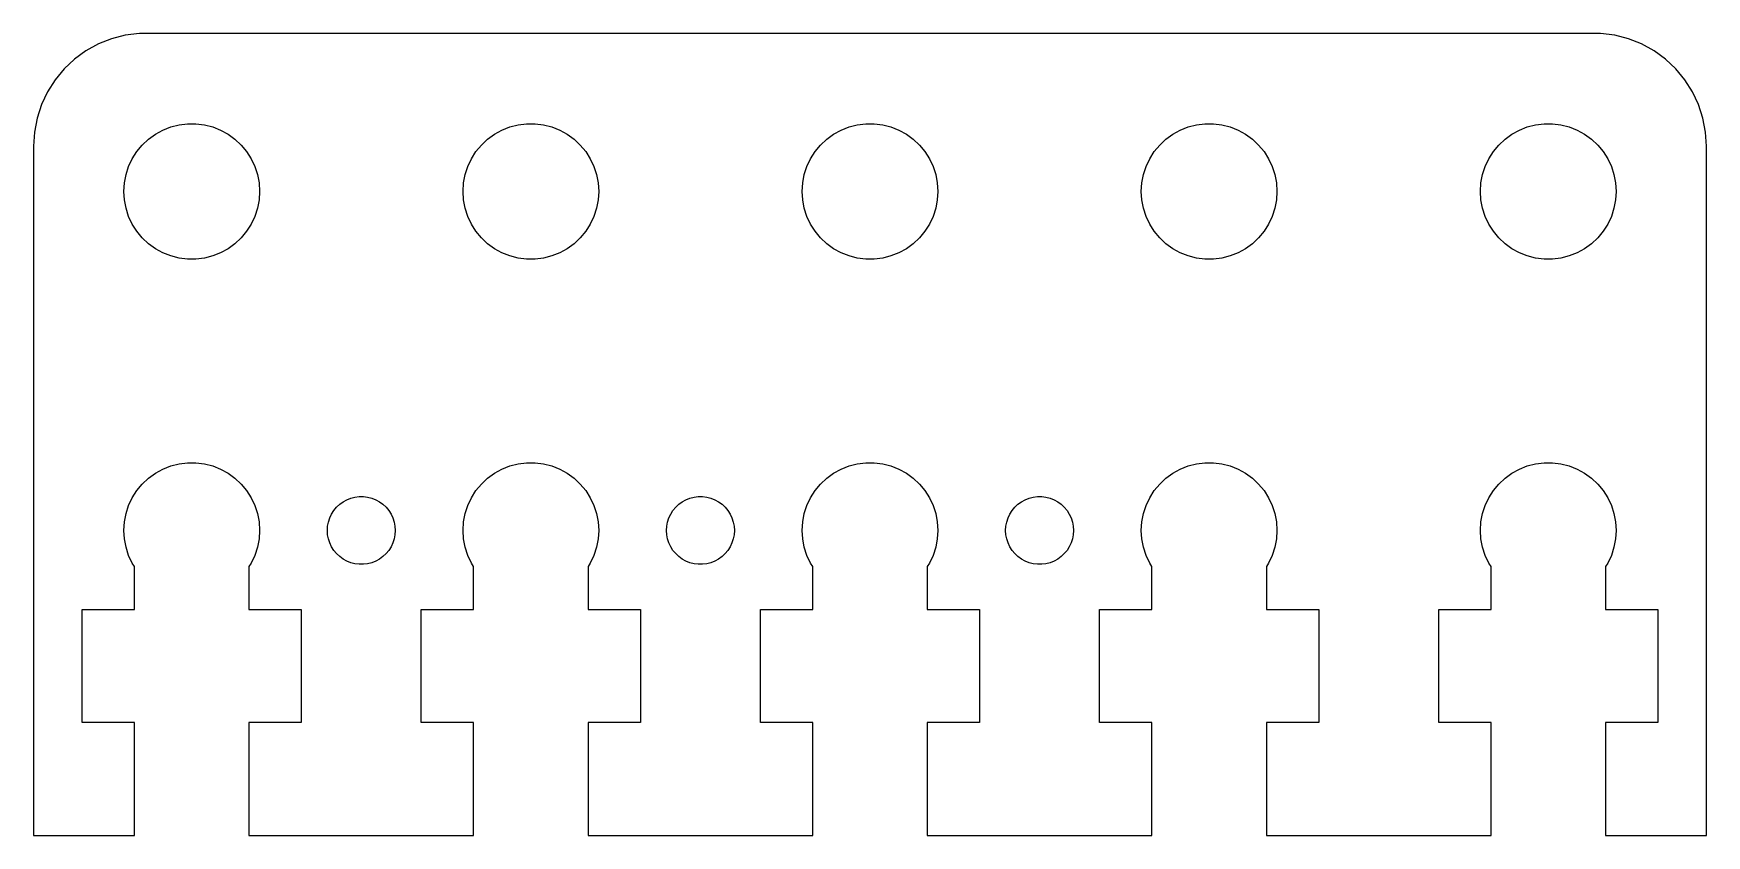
# Model space of a CAD drawing. Header units: metres. Extents: x -37 to 37, y 0 to 35.5.
import ezdxf

# ---------------------------------------------------------------- set-up
doc = ezdxf.new("R2010")
doc.units = ezdxf.units.M

msp = doc.modelspace()

# ---------------------------------------------------------------- linework, layer by layer
for p, q in [((-34.1289, 35.0241), (-34.6791, 34.7216)), ((-33.5451, 35.2553), (-34.1289, 35.0241)), ((-32.9369, 35.4114), (-33.5451, 35.2553)), ((-32.3139, 35.4901), (-32.9369, 35.4114)), ((32.3139, 35.4901), (-32.3139, 35.4901)), ((32.9369, 35.4114), (32.3139, 35.4901)), ((33.5451, 35.2553), (32.9369, 35.4114)), ((34.1289, 35.0241), (33.5451, 35.2553)), ((34.6791, 34.7216), (34.1289, 35.0241)), ((-35.1871, 34.3526), (-35.6448, 33.9227)), ((-34.6791, 34.7216), (-35.1871, 34.3526)), ((35.1871, 34.3526), (34.6791, 34.7216)), ((35.6448, 33.9227), (35.1871, 34.3526)), ((-36.0451, 33.4389), (-36.3815, 32.9088)), ((-35.6448, 33.9227), (-36.0451, 33.4389)), ((36.0451, 33.4389), (35.6448, 33.9227)), ((36.3815, 32.9088), (36.0451, 33.4389)), ((-36.3815, 32.9088), (-36.6489, 32.3406)), ((36.6489, 32.3406), (36.3815, 32.9088)), ((-36.6489, 32.3406), (-36.8429, 31.7434)), ((36.8429, 31.7434), (36.6489, 32.3406)), ((-36.9606, 31.1267), (-37, 30.5)), ((-36.8429, 31.7434), (-36.9606, 31.1267)), ((-31.6075, 31.033), (-31.2773, 31.2145)), ((-31.2773, 31.2145), (-30.927, 31.3532)), ((-30.927, 31.3532), (-30.5621, 31.4469)), ((-30.5621, 31.4469), (-30.1884, 31.4941)), ((-30.1884, 31.4941), (-29.8116, 31.4941)), ((-29.8116, 31.4941), (-29.4379, 31.4469)), ((-29.4379, 31.4469), (-29.0729, 31.3532)), ((-29.0729, 31.3532), (-28.7227, 31.2145)), ((-28.7227, 31.2145), (-28.3925, 31.033)), ((-16.6075, 31.033), (-16.2773, 31.2145)), ((-16.2773, 31.2145), (-15.927, 31.3532)), ((-15.927, 31.3532), (-15.5621, 31.4469)), ((-15.5621, 31.4469), (-15.1884, 31.4941)), ((-15.1884, 31.4941), (-14.8116, 31.4941)), ((-14.8116, 31.4941), (-14.4379, 31.4469)), ((-14.4379, 31.4469), (-14.0729, 31.3532)), ((-14.0729, 31.3532), (-13.7227, 31.2145)), ((-13.7227, 31.2145), (-13.3925, 31.033)), ((-1.60747, 31.033), (-1.27733, 31.2145)), ((-1.27733, 31.2145), (-0.92705, 31.3532)), ((-0.92705, 31.3532), (-0.56213, 31.4469)), ((-0.56213, 31.4469), (-0.18837, 31.4941)), ((-0.18837, 31.4941), (0.18837, 31.4941)), ((0.18837, 31.4941), (0.56213, 31.4469)), ((0.56213, 31.4469), (0.92705, 31.3532)), ((0.92705, 31.3532), (1.27733, 31.2145)), ((1.27733, 31.2145), (1.60747, 31.033)), ((13.3925, 31.033), (13.7227, 31.2145)), ((13.7227, 31.2145), (14.0729, 31.3532)), ((14.0729, 31.3532), (14.4379, 31.4469)), ((14.4379, 31.4469), (14.8116, 31.4941)), ((14.8116, 31.4941), (15.1884, 31.4941)), ((15.1884, 31.4941), (15.5621, 31.4469)), ((15.5621, 31.4469), (15.927, 31.3532)), ((15.927, 31.3532), (16.2773, 31.2145)), ((16.2773, 31.2145), (16.6075, 31.033)), ((28.3925, 31.033), (28.7227, 31.2145)), ((28.7227, 31.2145), (29.0729, 31.3532)), ((29.0729, 31.3532), (29.4379, 31.4469)), ((29.4379, 31.4469), (29.8116, 31.4941)), ((29.8116, 31.4941), (30.1884, 31.4941)), ((30.1884, 31.4941), (30.5621, 31.4469)), ((30.5621, 31.4469), (30.927, 31.3532)), ((30.927, 31.3532), (31.2773, 31.2145)), ((31.2773, 31.2145), (31.6075, 31.033)), ((36.9606, 31.1267), (36.8429, 31.7434)), ((37, 30.5), (36.9606, 31.1267)), ((-37, 30.5), (-37, 0)), ((-32.427, 30.2634), (-32.1869, 30.5536)), ((-32.1869, 30.5536), (-31.9123, 30.8115)), ((-31.9123, 30.8115), (-31.6075, 31.033)), ((-28.3925, 31.033), (-28.0877, 30.8115)), ((-28.0877, 30.8115), (-27.8131, 30.5536)), ((-27.8131, 30.5536), (-27.5729, 30.2634)), ((-17.427, 30.2634), (-17.1869, 30.5536)), ((-17.1869, 30.5536), (-16.9123, 30.8115)), ((-16.9123, 30.8115), (-16.6075, 31.033)), ((-13.3925, 31.033), (-13.0877, 30.8115)), ((-13.0877, 30.8115), (-12.8131, 30.5536)), ((-12.8131, 30.5536), (-12.5729, 30.2634)), ((-2.42705, 30.2634), (-2.1869, 30.5536)), ((-2.1869, 30.5536), (-1.91226, 30.8115)), ((-1.91226, 30.8115), (-1.60747, 31.033)), ((1.60747, 31.033), (1.91226, 30.8115)), ((1.91226, 30.8115), (2.1869, 30.5536)), ((2.1869, 30.5536), (2.42705, 30.2634)), ((12.5729, 30.2634), (12.8131, 30.5536)), ((12.8131, 30.5536), (13.0877, 30.8115)), ((13.0877, 30.8115), (13.3925, 31.033)), ((16.6075, 31.033), (16.9123, 30.8115)), ((16.9123, 30.8115), (17.1869, 30.5536)), ((17.1869, 30.5536), (17.427, 30.2634)), ((27.5729, 30.2634), (27.8131, 30.5536)), ((27.8131, 30.5536), (28.0877, 30.8115)), ((28.0877, 30.8115), (28.3925, 31.033)), ((31.6075, 31.033), (31.9123, 30.8115)), ((31.9123, 30.8115), (32.1869, 30.5536)), ((32.1869, 30.5536), (32.427, 30.2634)), ((37, 0), (37, 30.5)), ((-32.9057, 29.2461), (-32.7893, 29.6044)), ((-32.7893, 29.6044), (-32.6289, 29.9453)), ((-32.6289, 29.9453), (-32.427, 30.2634)), ((-27.5729, 30.2634), (-27.3711, 29.9453)), ((-27.3711, 29.9453), (-27.2107, 29.6044)), ((-27.2107, 29.6044), (-27.0942, 29.2461)), ((-17.9057, 29.2461), (-17.7893, 29.6044)), ((-17.7893, 29.6044), (-17.6289, 29.9453)), ((-17.6289, 29.9453), (-17.427, 30.2634)), ((-12.5729, 30.2634), (-12.3711, 29.9453)), ((-12.3711, 29.9453), (-12.2107, 29.6044)), ((-12.2107, 29.6044), (-12.0942, 29.2461)), ((-2.90575, 29.2461), (-2.78932, 29.6044)), ((-2.78932, 29.6044), (-2.62891, 29.9453)), ((-2.62891, 29.9453), (-2.42705, 30.2634)), ((2.42705, 30.2634), (2.62891, 29.9453)), ((2.62891, 29.9453), (2.78932, 29.6044)), ((2.78932, 29.6044), (2.90575, 29.2461)), ((12.0942, 29.2461), (12.2107, 29.6044)), ((12.2107, 29.6044), (12.3711, 29.9453)), ((12.3711, 29.9453), (12.5729, 30.2634)), ((17.427, 30.2634), (17.6289, 29.9453)), ((17.6289, 29.9453), (17.7893, 29.6044)), ((17.7893, 29.6044), (17.9057, 29.2461)), ((27.0942, 29.2461), (27.2107, 29.6044)), ((27.2107, 29.6044), (27.3711, 29.9453)), ((27.3711, 29.9453), (27.5729, 30.2634)), ((32.427, 30.2634), (32.6289, 29.9453)), ((32.6289, 29.9453), (32.7893, 29.6044)), ((32.7893, 29.6044), (32.9057, 29.2461)), ((-33, 28.5), (-32.9763, 28.876)), ((-32.9763, 28.876), (-32.9057, 29.2461)), ((-27.0942, 29.2461), (-27.0237, 28.876)), ((-27.0237, 28.876), (-27, 28.5)), ((-18, 28.5), (-17.9763, 28.876)), ((-17.9763, 28.876), (-17.9057, 29.2461)), ((-12.0942, 29.2461), (-12.0237, 28.876)), ((-12.0237, 28.876), (-12, 28.5)), ((-3, 28.5), (-2.97633, 28.876)), ((-2.97633, 28.876), (-2.90575, 29.2461)), ((2.90575, 29.2461), (2.97633, 28.876)), ((2.97633, 28.876), (3, 28.5)), ((12, 28.5), (12.0237, 28.876)), ((12.0237, 28.876), (12.0942, 29.2461)), ((17.9057, 29.2461), (17.9763, 28.876)), ((17.9763, 28.876), (18, 28.5)), ((27, 28.5), (27.0237, 28.876)), ((27.0237, 28.876), (27.0942, 29.2461)), ((32.9057, 29.2461), (32.9763, 28.876)), ((32.9763, 28.876), (33, 28.5)), ((-32.9763, 28.124), (-33, 28.5)), ((-32.9057, 27.7539), (-32.9763, 28.124)), ((-27.0237, 28.124), (-27.0942, 27.7539)), ((-27, 28.5), (-27.0237, 28.124)), ((-17.9763, 28.124), (-18, 28.5)), ((-17.9057, 27.7539), (-17.9763, 28.124)), ((-12.0237, 28.124), (-12.0942, 27.7539)), ((-12, 28.5), (-12.0237, 28.124)), ((-2.97633, 28.124), (-3, 28.5)), ((-2.90575, 27.7539), (-2.97633, 28.124)), ((2.97633, 28.124), (2.90575, 27.7539)), ((3, 28.5), (2.97633, 28.124)), ((12.0237, 28.124), (12, 28.5)), ((12.0942, 27.7539), (12.0237, 28.124)), ((17.9763, 28.124), (17.9057, 27.7539)), ((18, 28.5), (17.9763, 28.124)), ((27.0237, 28.124), (27, 28.5)), ((27.0942, 27.7539), (27.0237, 28.124)), ((32.9763, 28.124), (32.9057, 27.7539)), ((33, 28.5), (32.9763, 28.124)), ((-32.7893, 27.3956), (-32.9057, 27.7539)), ((-32.6289, 27.0547), (-32.7893, 27.3956)), ((-27.2107, 27.3956), (-27.3711, 27.0547)), ((-27.0942, 27.7539), (-27.2107, 27.3956)), ((-17.7893, 27.3956), (-17.9057, 27.7539)), ((-17.6289, 27.0547), (-17.7893, 27.3956)), ((-12.2107, 27.3956), (-12.3711, 27.0547)), ((-12.0942, 27.7539), (-12.2107, 27.3956)), ((-2.78932, 27.3956), (-2.90575, 27.7539)), ((-2.62891, 27.0547), (-2.78932, 27.3956)), ((2.78932, 27.3956), (2.62891, 27.0547)), ((2.90575, 27.7539), (2.78932, 27.3956)), ((12.2107, 27.3956), (12.0942, 27.7539)), ((12.3711, 27.0547), (12.2107, 27.3956)), ((17.7893, 27.3956), (17.6289, 27.0547)), ((17.9057, 27.7539), (17.7893, 27.3956)), ((27.2107, 27.3956), (27.0942, 27.7539)), ((27.3711, 27.0547), (27.2107, 27.3956)), ((32.7893, 27.3956), (32.6289, 27.0547)), ((32.9057, 27.7539), (32.7893, 27.3956)), ((-32.427, 26.7366), (-32.6289, 27.0547)), ((-32.1869, 26.4464), (-32.427, 26.7366)), ((-27.5729, 26.7366), (-27.8131, 26.4464)), ((-27.3711, 27.0547), (-27.5729, 26.7366)), ((-17.427, 26.7366), (-17.6289, 27.0547)), ((-17.1869, 26.4464), (-17.427, 26.7366)), ((-12.5729, 26.7366), (-12.8131, 26.4464)), ((-12.3711, 27.0547), (-12.5729, 26.7366)), ((-2.42705, 26.7366), (-2.62891, 27.0547)), ((-2.1869, 26.4464), (-2.42705, 26.7366)), ((2.42705, 26.7366), (2.1869, 26.4464)), ((2.62891, 27.0547), (2.42705, 26.7366)), ((12.5729, 26.7366), (12.3711, 27.0547)), ((12.8131, 26.4464), (12.5729, 26.7366)), ((17.427, 26.7366), (17.1869, 26.4464)), ((17.6289, 27.0547), (17.427, 26.7366)), ((27.5729, 26.7366), (27.3711, 27.0547)), ((27.8131, 26.4464), (27.5729, 26.7366)), ((32.427, 26.7366), (32.1869, 26.4464)), ((32.6289, 27.0547), (32.427, 26.7366)), ((-31.9123, 26.1884), (-32.1869, 26.4464)), ((-31.6075, 25.967), (-31.9123, 26.1884)), ((-31.2773, 25.7855), (-31.6075, 25.967)), ((-28.3925, 25.967), (-28.7227, 25.7855)), ((-28.0877, 26.1884), (-28.3925, 25.967)), ((-27.8131, 26.4464), (-28.0877, 26.1884)), ((-16.9123, 26.1884), (-17.1869, 26.4464)), ((-16.6075, 25.967), (-16.9123, 26.1884)), ((-16.2773, 25.7855), (-16.6075, 25.967)), ((-13.3925, 25.967), (-13.7227, 25.7855)), ((-13.0877, 26.1884), (-13.3925, 25.967)), ((-12.8131, 26.4464), (-13.0877, 26.1884)), ((-1.91226, 26.1884), (-2.1869, 26.4464)), ((-1.60747, 25.967), (-1.91226, 26.1884)), ((-1.27733, 25.7855), (-1.60747, 25.967)), ((1.60747, 25.967), (1.27733, 25.7855)), ((1.91226, 26.1884), (1.60747, 25.967)), ((2.1869, 26.4464), (1.91226, 26.1884)), ((13.0877, 26.1884), (12.8131, 26.4464)), ((13.3925, 25.967), (13.0877, 26.1884)), ((13.7227, 25.7855), (13.3925, 25.967)), ((16.6075, 25.967), (16.2773, 25.7855)), ((16.9123, 26.1884), (16.6075, 25.967)), ((17.1869, 26.4464), (16.9123, 26.1884)), ((28.0877, 26.1884), (27.8131, 26.4464)), ((28.3925, 25.967), (28.0877, 26.1884)), ((28.7227, 25.7855), (28.3925, 25.967)), ((31.6075, 25.967), (31.2773, 25.7855)), ((31.9123, 26.1884), (31.6075, 25.967)), ((32.1869, 26.4464), (31.9123, 26.1884)), ((-30.927, 25.6468), (-31.2773, 25.7855)), ((-30.5621, 25.5531), (-30.927, 25.6468)), ((-30.1884, 25.5059), (-30.5621, 25.5531)), ((-29.8116, 25.5059), (-30.1884, 25.5059)), ((-29.4379, 25.5531), (-29.8116, 25.5059)), ((-29.0729, 25.6468), (-29.4379, 25.5531)), ((-28.7227, 25.7855), (-29.0729, 25.6468)), ((-15.927, 25.6468), (-16.2773, 25.7855)), ((-15.5621, 25.5531), (-15.927, 25.6468)), ((-15.1884, 25.5059), (-15.5621, 25.5531)), ((-14.8116, 25.5059), (-15.1884, 25.5059)), ((-14.4379, 25.5531), (-14.8116, 25.5059)), ((-14.0729, 25.6468), (-14.4379, 25.5531)), ((-13.7227, 25.7855), (-14.0729, 25.6468)), ((-0.92705, 25.6468), (-1.27733, 25.7855)), ((-0.56213, 25.5531), (-0.92705, 25.6468)), ((-0.18837, 25.5059), (-0.56213, 25.5531)), ((0.18837, 25.5059), (-0.18837, 25.5059)), ((0.56213, 25.5531), (0.18837, 25.5059)), ((0.92705, 25.6468), (0.56213, 25.5531)), ((1.27733, 25.7855), (0.92705, 25.6468)), ((14.0729, 25.6468), (13.7227, 25.7855)), ((14.4379, 25.5531), (14.0729, 25.6468)), ((14.8116, 25.5059), (14.4379, 25.5531)), ((15.1884, 25.5059), (14.8116, 25.5059)), ((15.5621, 25.5531), (15.1884, 25.5059)), ((15.927, 25.6468), (15.5621, 25.5531)), ((16.2773, 25.7855), (15.927, 25.6468)), ((29.0729, 25.6468), (28.7227, 25.7855)), ((29.4379, 25.5531), (29.0729, 25.6468)), ((29.8116, 25.5059), (29.4379, 25.5531)), ((30.1884, 25.5059), (29.8116, 25.5059)), ((30.5621, 25.5531), (30.1884, 25.5059)), ((30.927, 25.6468), (30.5621, 25.5531)), ((31.2773, 25.7855), (30.927, 25.6468)), ((-31.2773, 16.2145), (-30.927, 16.3532)), ((-30.927, 16.3532), (-30.5621, 16.4469)), ((-30.5621, 16.4469), (-30.1884, 16.4941)), ((-30.1884, 16.4941), (-29.8116, 16.4941)), ((-29.8116, 16.4941), (-29.4379, 16.4469)), ((-29.4379, 16.4469), (-29.0729, 16.3532)), ((-29.0729, 16.3532), (-28.7227, 16.2145)), ((-16.2773, 16.2145), (-15.927, 16.3532)), ((-15.927, 16.3532), (-15.5621, 16.4469)), ((-15.5621, 16.4469), (-15.1884, 16.4941)), ((-15.1884, 16.4941), (-14.8116, 16.4941)), ((-14.8116, 16.4941), (-14.4379, 16.4469)), ((-14.4379, 16.4469), (-14.0729, 16.3532)), ((-14.0729, 16.3532), (-13.7227, 16.2145)), ((-1.27733, 16.2145), (-0.92705, 16.3532)), ((-0.92705, 16.3532), (-0.56213, 16.4469)), ((-0.56213, 16.4469), (-0.18837, 16.4941)), ((-0.18837, 16.4941), (0.18837, 16.4941)), ((0.18837, 16.4941), (0.56213, 16.4469)), ((0.56213, 16.4469), (0.92705, 16.3532)), ((0.92705, 16.3532), (1.27733, 16.2145)), ((13.7227, 16.2145), (14.0729, 16.3532)), ((14.0729, 16.3532), (14.4379, 16.4469)), ((14.4379, 16.4469), (14.8116, 16.4941)), ((14.8116, 16.4941), (15.1884, 16.4941)), ((15.1884, 16.4941), (15.5621, 16.4469)), ((15.5621, 16.4469), (15.927, 16.3532)), ((15.927, 16.3532), (16.2773, 16.2145)), ((28.7227, 16.2145), (29.0729, 16.3532)), ((29.0729, 16.3532), (29.4379, 16.4469)), ((29.4379, 16.4469), (29.8116, 16.4941)), ((29.8116, 16.4941), (30.1884, 16.4941)), ((30.1884, 16.4941), (30.5621, 16.4469)), ((30.5621, 16.4469), (30.927, 16.3532)), ((30.927, 16.3532), (31.2773, 16.2145)), ((-32.427, 15.2634), (-32.1869, 15.5536)), ((-32.1869, 15.5536), (-31.9123, 15.8115)), ((-31.9123, 15.8115), (-31.6075, 16.033)), ((-31.6075, 16.033), (-31.2773, 16.2145)), ((-28.7227, 16.2145), (-28.3925, 16.033)), ((-28.3925, 16.033), (-28.0877, 15.8115)), ((-28.0877, 15.8115), (-27.8131, 15.5536)), ((-27.8131, 15.5536), (-27.5729, 15.2634)), ((-17.427, 15.2634), (-17.1869, 15.5536)), ((-17.1869, 15.5536), (-16.9123, 15.8115)), ((-16.9123, 15.8115), (-16.6075, 16.033)), ((-16.6075, 16.033), (-16.2773, 16.2145)), ((-13.7227, 16.2145), (-13.3925, 16.033)), ((-13.3925, 16.033), (-13.0877, 15.8115)), ((-13.0877, 15.8115), (-12.8131, 15.5536)), ((-12.8131, 15.5536), (-12.5729, 15.2634)), ((-2.42705, 15.2634), (-2.1869, 15.5536)), ((-2.1869, 15.5536), (-1.91226, 15.8115)), ((-1.91226, 15.8115), (-1.60747, 16.033)), ((-1.60747, 16.033), (-1.27733, 16.2145)), ((1.27733, 16.2145), (1.60747, 16.033)), ((1.60747, 16.033), (1.91226, 15.8115)), ((1.91226, 15.8115), (2.1869, 15.5536)), ((2.1869, 15.5536), (2.42705, 15.2634)), ((12.5729, 15.2634), (12.8131, 15.5536)), ((12.8131, 15.5536), (13.0877, 15.8115)), ((13.0877, 15.8115), (13.3925, 16.033)), ((13.3925, 16.033), (13.7227, 16.2145)), ((16.2773, 16.2145), (16.6075, 16.033)), ((16.6075, 16.033), (16.9123, 15.8115)), ((16.9123, 15.8115), (17.1869, 15.5536)), ((17.1869, 15.5536), (17.427, 15.2634)), ((27.5729, 15.2634), (27.8131, 15.5536)), ((27.8131, 15.5536), (28.0877, 15.8115)), ((28.0877, 15.8115), (28.3925, 16.033)), ((28.3925, 16.033), (28.7227, 16.2145)), ((31.2773, 16.2145), (31.6075, 16.033)), ((31.6075, 16.033), (31.9123, 15.8115)), ((31.9123, 15.8115), (32.1869, 15.5536)), ((32.1869, 15.5536), (32.427, 15.2634)), ((-32.7893, 14.6044), (-32.6289, 14.9453)), ((-32.6289, 14.9453), (-32.427, 15.2634)), ((-27.5729, 15.2634), (-27.3711, 14.9453)), ((-27.3711, 14.9453), (-27.2107, 14.6044)), ((-23.3037, 14.7665), (-23.1387, 14.8572)), ((-23.1387, 14.8572), (-22.9635, 14.9266)), ((-22.9635, 14.9266), (-22.7811, 14.9734)), ((-22.7811, 14.9734), (-22.5942, 14.997)), ((-22.5942, 14.997), (-22.4058, 14.997)), ((-22.4058, 14.997), (-22.2189, 14.9734)), ((-22.2189, 14.9734), (-22.0365, 14.9266)), ((-22.0365, 14.9266), (-21.8613, 14.8572)), ((-21.8613, 14.8572), (-21.6963, 14.7665)), ((-17.7893, 14.6044), (-17.6289, 14.9453)), ((-17.6289, 14.9453), (-17.427, 15.2634)), ((-12.5729, 15.2634), (-12.3711, 14.9453)), ((-12.3711, 14.9453), (-12.2107, 14.6044)), ((-8.30373, 14.7665), (-8.13866, 14.8572)), ((-8.13866, 14.8572), (-7.96352, 14.9266)), ((-7.96352, 14.9266), (-7.78107, 14.9734)), ((-7.78107, 14.9734), (-7.59418, 14.997)), ((-7.59418, 14.997), (-7.40581, 14.997)), ((-7.40581, 14.997), (-7.21892, 14.9734)), ((-7.21892, 14.9734), (-7.03647, 14.9266)), ((-7.03647, 14.9266), (-6.86133, 14.8572)), ((-6.86133, 14.8572), (-6.69626, 14.7665)), ((-2.78932, 14.6044), (-2.62891, 14.9453)), ((-2.62891, 14.9453), (-2.42705, 15.2634)), ((2.42705, 15.2634), (2.62891, 14.9453)), ((2.62891, 14.9453), (2.78932, 14.6044)), ((6.69626, 14.7665), (6.86133, 14.8572)), ((6.86133, 14.8572), (7.03647, 14.9266)), ((7.03647, 14.9266), (7.21892, 14.9734)), ((7.21892, 14.9734), (7.40581, 14.997)), ((7.40581, 14.997), (7.59418, 14.997)), ((7.59418, 14.997), (7.78107, 14.9734)), ((7.78107, 14.9734), (7.96352, 14.9266)), ((7.96352, 14.9266), (8.13866, 14.8572)), ((8.13866, 14.8572), (8.30373, 14.7665)), ((12.2107, 14.6044), (12.3711, 14.9453)), ((12.3711, 14.9453), (12.5729, 15.2634)), ((17.427, 15.2634), (17.6289, 14.9453)), ((17.6289, 14.9453), (17.7893, 14.6044)), ((27.2107, 14.6044), (27.3711, 14.9453)), ((27.3711, 14.9453), (27.5729, 15.2634)), ((32.427, 15.2634), (32.6289, 14.9453)), ((32.6289, 14.9453), (32.7893, 14.6044)), ((-32.9763, 13.876), (-32.9057, 14.2461)), ((-32.9057, 14.2461), (-32.7893, 14.6044)), ((-27.2107, 14.6044), (-27.0942, 14.2461)), ((-27.0942, 14.2461), (-27.0237, 13.876)), ((-23.8947, 14.0522), (-23.8145, 14.2226)), ((-23.8145, 14.2226), (-23.7135, 14.3817)), ((-23.7135, 14.3817), (-23.5934, 14.5268)), ((-23.5934, 14.5268), (-23.4561, 14.6558)), ((-23.4561, 14.6558), (-23.3037, 14.7665)), ((-21.6963, 14.7665), (-21.5439, 14.6558)), ((-21.5439, 14.6558), (-21.4065, 14.5268)), ((-21.4065, 14.5268), (-21.2865, 14.3817)), ((-21.2865, 14.3817), (-21.1855, 14.2226)), ((-21.1855, 14.2226), (-21.1053, 14.0522)), ((-17.9763, 13.876), (-17.9057, 14.2461)), ((-17.9057, 14.2461), (-17.7893, 14.6044)), ((-12.2107, 14.6044), (-12.0942, 14.2461)), ((-12.0942, 14.2461), (-12.0237, 13.876)), ((-8.89465, 14.0522), (-8.81445, 14.2226)), ((-8.81445, 14.2226), (-8.71352, 14.3817)), ((-8.71352, 14.3817), (-8.59344, 14.5268)), ((-8.59344, 14.5268), (-8.45613, 14.6558)), ((-8.45613, 14.6558), (-8.30373, 14.7665)), ((-6.69626, 14.7665), (-6.54385, 14.6558)), ((-6.54385, 14.6558), (-6.40654, 14.5268)), ((-6.40654, 14.5268), (-6.28647, 14.3817)), ((-6.28647, 14.3817), (-6.18553, 14.2226)), ((-6.18553, 14.2226), (-6.10533, 14.0522)), ((-2.97633, 13.876), (-2.90575, 14.2461)), ((-2.90575, 14.2461), (-2.78932, 14.6044)), ((2.78932, 14.6044), (2.90575, 14.2461)), ((2.90575, 14.2461), (2.97633, 13.876)), ((6.10533, 14.0522), (6.18553, 14.2226)), ((6.18553, 14.2226), (6.28647, 14.3817)), ((6.28647, 14.3817), (6.40654, 14.5268)), ((6.40654, 14.5268), (6.54385, 14.6558)), ((6.54385, 14.6558), (6.69626, 14.7665)), ((8.30373, 14.7665), (8.45613, 14.6558)), ((8.45613, 14.6558), (8.59344, 14.5268)), ((8.59344, 14.5268), (8.71352, 14.3817)), ((8.71352, 14.3817), (8.81445, 14.2226)), ((8.81445, 14.2226), (8.89465, 14.0522)), ((12.0237, 13.876), (12.0942, 14.2461)), ((12.0942, 14.2461), (12.2107, 14.6044)), ((17.7893, 14.6044), (17.9057, 14.2461)), ((17.9057, 14.2461), (17.9763, 13.876)), ((27.0237, 13.876), (27.0942, 14.2461)), ((27.0942, 14.2461), (27.2107, 14.6044)), ((32.7893, 14.6044), (32.9057, 14.2461)), ((32.9057, 14.2461), (32.9763, 13.876)), ((-33, 13.5), (-32.9763, 13.876)), ((-32.9763, 13.124), (-33, 13.5)), ((-27.0237, 13.876), (-27, 13.5)), ((-27, 13.5), (-27.0237, 13.124)), ((-24, 13.5), (-23.9882, 13.688)), ((-23.9882, 13.312), (-24, 13.5)), ((-23.9882, 13.688), (-23.9529, 13.873)), ((-23.9529, 13.873), (-23.8947, 14.0522)), ((-21.1053, 14.0522), (-21.0471, 13.873)), ((-21.0471, 13.873), (-21.0118, 13.688)), ((-21.0118, 13.688), (-21, 13.5)), ((-21, 13.5), (-21.0118, 13.312)), ((-18, 13.5), (-17.9763, 13.876)), ((-17.9763, 13.124), (-18, 13.5)), ((-12.0237, 13.876), (-12, 13.5)), ((-12, 13.5), (-12.0237, 13.124)), ((-9, 13.5), (-8.98816, 13.688)), ((-8.98816, 13.312), (-9, 13.5)), ((-8.98816, 13.688), (-8.95287, 13.873)), ((-8.95287, 13.873), (-8.89465, 14.0522)), ((-6.10533, 14.0522), (-6.04712, 13.873)), ((-6.04712, 13.873), (-6.01183, 13.688)), ((-6.01183, 13.688), (-6, 13.5)), ((-6, 13.5), (-6.01183, 13.312)), ((-3, 13.5), (-2.97633, 13.876)), ((-2.97633, 13.124), (-3, 13.5)), ((2.97633, 13.876), (3, 13.5)), ((3, 13.5), (2.97633, 13.124)), ((6, 13.5), (6.01183, 13.688)), ((6.01183, 13.312), (6, 13.5)), ((6.01183, 13.688), (6.04712, 13.873)), ((6.04712, 13.873), (6.10533, 14.0522)), ((8.89465, 14.0522), (8.95287, 13.873)), ((8.95287, 13.873), (8.98816, 13.688)), ((8.98816, 13.688), (9, 13.5)), ((9, 13.5), (8.98816, 13.312)), ((12, 13.5), (12.0237, 13.876)), ((12.0237, 13.124), (12, 13.5)), ((17.9763, 13.876), (18, 13.5)), ((18, 13.5), (17.9763, 13.124)), ((27, 13.5), (27.0237, 13.876)), ((27.0237, 13.124), (27, 13.5)), ((32.9763, 13.876), (33, 13.5)), ((33, 13.5), (32.9763, 13.124)), ((-32.9057, 12.7539), (-32.9763, 13.124)), ((-32.7893, 12.3956), (-32.9057, 12.7539)), ((-27.0942, 12.7539), (-27.2107, 12.3956)), ((-27.0237, 13.124), (-27.0942, 12.7539)), ((-23.9529, 13.127), (-23.9882, 13.312)), ((-23.8947, 12.9478), (-23.9529, 13.127)), ((-23.8145, 12.7774), (-23.8947, 12.9478)), ((-23.7135, 12.6183), (-23.8145, 12.7774)), ((-23.5934, 12.4732), (-23.7135, 12.6183)), ((-21.2865, 12.6183), (-21.4065, 12.4732)), ((-21.1855, 12.7774), (-21.2865, 12.6183)), ((-21.1053, 12.9478), (-21.1855, 12.7774)), ((-21.0471, 13.127), (-21.1053, 12.9478)), ((-21.0118, 13.312), (-21.0471, 13.127)), ((-17.9057, 12.7539), (-17.9763, 13.124)), ((-17.7893, 12.3956), (-17.9057, 12.7539)), ((-12.0942, 12.7539), (-12.2107, 12.3956)), ((-12.0237, 13.124), (-12.0942, 12.7539)), ((-8.95287, 13.127), (-8.98816, 13.312)), ((-8.89465, 12.9478), (-8.95287, 13.127)), ((-8.81445, 12.7774), (-8.89465, 12.9478)), ((-8.71352, 12.6183), (-8.81445, 12.7774)), ((-8.59344, 12.4732), (-8.71352, 12.6183)), ((-6.28647, 12.6183), (-6.40654, 12.4732)), ((-6.18553, 12.7774), (-6.28647, 12.6183)), ((-6.10533, 12.9478), (-6.18553, 12.7774)), ((-6.04712, 13.127), (-6.10533, 12.9478)), ((-6.01183, 13.312), (-6.04712, 13.127)), ((-2.90575, 12.7539), (-2.97633, 13.124)), ((-2.78932, 12.3956), (-2.90575, 12.7539)), ((2.90575, 12.7539), (2.78932, 12.3956)), ((2.97633, 13.124), (2.90575, 12.7539)), ((6.04712, 13.127), (6.01183, 13.312)), ((6.10533, 12.9478), (6.04712, 13.127)), ((6.18553, 12.7774), (6.10533, 12.9478)), ((6.28647, 12.6183), (6.18553, 12.7774)), ((6.40654, 12.4732), (6.28647, 12.6183)), ((8.71352, 12.6183), (8.59344, 12.4732)), ((8.81445, 12.7774), (8.71352, 12.6183)), ((8.89465, 12.9478), (8.81445, 12.7774)), ((8.95287, 13.127), (8.89465, 12.9478)), ((8.98816, 13.312), (8.95287, 13.127)), ((12.0942, 12.7539), (12.0237, 13.124)), ((12.2107, 12.3956), (12.0942, 12.7539)), ((17.9057, 12.7539), (17.7893, 12.3956)), ((17.9763, 13.124), (17.9057, 12.7539)), ((27.0942, 12.7539), (27.0237, 13.124)), ((27.2107, 12.3956), (27.0942, 12.7539)), ((32.9057, 12.7539), (32.7893, 12.3956)), ((32.9763, 13.124), (32.9057, 12.7539)), ((-32.6289, 12.0547), (-32.7893, 12.3956)), ((-32.5307, 11.9), (-32.6289, 12.0547)), ((-32.5307, 10), (-32.5307, 11.9)), ((-27.3711, 12.0547), (-27.4693, 11.9)), ((-27.4693, 11.9), (-27.4693, 10)), ((-27.2107, 12.3956), (-27.3711, 12.0547)), ((-23.4561, 12.3442), (-23.5934, 12.4732)), ((-23.3037, 12.2335), (-23.4561, 12.3442)), ((-23.1387, 12.1427), (-23.3037, 12.2335)), ((-22.9635, 12.0734), (-23.1387, 12.1427)), ((-22.7811, 12.0266), (-22.9635, 12.0734)), ((-22.5942, 12.0029), (-22.7811, 12.0266)), ((-22.4058, 12.0029), (-22.5942, 12.0029)), ((-22.2189, 12.0266), (-22.4058, 12.0029)), ((-22.0365, 12.0734), (-22.2189, 12.0266)), ((-21.8613, 12.1427), (-22.0365, 12.0734)), ((-21.6963, 12.2335), (-21.8613, 12.1427)), ((-21.5439, 12.3442), (-21.6963, 12.2335)), ((-21.4065, 12.4732), (-21.5439, 12.3442)), ((-17.6289, 12.0547), (-17.7893, 12.3956)), ((-17.5307, 11.9), (-17.6289, 12.0547)), ((-17.5307, 10), (-17.5307, 11.9)), ((-12.3711, 12.0547), (-12.4693, 11.9)), ((-12.4693, 11.9), (-12.4693, 10)), ((-12.2107, 12.3956), (-12.3711, 12.0547)), ((-8.45613, 12.3442), (-8.59344, 12.4732)), ((-8.30373, 12.2335), (-8.45613, 12.3442)), ((-8.13866, 12.1427), (-8.30373, 12.2335)), ((-7.96352, 12.0734), (-8.13866, 12.1427)), ((-7.78107, 12.0266), (-7.96352, 12.0734)), ((-7.59418, 12.0029), (-7.78107, 12.0266)), ((-7.40581, 12.0029), (-7.59418, 12.0029)), ((-7.21892, 12.0266), (-7.40581, 12.0029)), ((-7.03647, 12.0734), (-7.21892, 12.0266)), ((-6.86133, 12.1427), (-7.03647, 12.0734)), ((-6.69626, 12.2335), (-6.86133, 12.1427)), ((-6.54385, 12.3442), (-6.69626, 12.2335)), ((-6.40654, 12.4732), (-6.54385, 12.3442)), ((-2.62891, 12.0547), (-2.78932, 12.3956)), ((-2.53072, 11.9), (-2.62891, 12.0547)), ((-2.53072, 10), (-2.53072, 11.9)), ((2.62891, 12.0547), (2.53072, 11.9)), ((2.53072, 11.9), (2.53072, 10)), ((2.78932, 12.3956), (2.62891, 12.0547)), ((6.54385, 12.3442), (6.40654, 12.4732)), ((6.69626, 12.2335), (6.54385, 12.3442)), ((6.86133, 12.1427), (6.69626, 12.2335)), ((7.03647, 12.0734), (6.86133, 12.1427)), ((7.21892, 12.0266), (7.03647, 12.0734)), ((7.40581, 12.0029), (7.21892, 12.0266)), ((7.59418, 12.0029), (7.40581, 12.0029)), ((7.78107, 12.0266), (7.59418, 12.0029)), ((7.96352, 12.0734), (7.78107, 12.0266)), ((8.13866, 12.1427), (7.96352, 12.0734)), ((8.30373, 12.2335), (8.13866, 12.1427)), ((8.45613, 12.3442), (8.30373, 12.2335)), ((8.59344, 12.4732), (8.45613, 12.3442)), ((12.3711, 12.0547), (12.2107, 12.3956)), ((12.4693, 11.9), (12.3711, 12.0547)), ((12.4693, 10), (12.4693, 11.9)), ((17.6289, 12.0547), (17.5307, 11.9)), ((17.5307, 11.9), (17.5307, 10)), ((17.7893, 12.3956), (17.6289, 12.0547)), ((27.3711, 12.0547), (27.2107, 12.3956)), ((27.4693, 11.9), (27.3711, 12.0547)), ((27.4693, 10), (27.4693, 11.9)), ((32.6289, 12.0547), (32.5307, 11.9)), ((32.5307, 11.9), (32.5307, 10)), ((32.7893, 12.3956), (32.6289, 12.0547)), ((-34.8462, 5), (-34.8462, 10)), ((-34.8462, 10), (-32.5307, 10)), ((-27.4693, 10), (-25.1538, 10)), ((-25.1538, 10), (-25.1538, 5)), ((-19.8462, 5), (-19.8462, 10)), ((-19.8462, 10), (-17.5307, 10)), ((-12.4693, 10), (-10.1538, 10)), ((-10.1538, 10), (-10.1538, 5)), ((-4.84622, 5), (-4.84622, 10)), ((-4.84622, 10), (-2.53072, 10)), ((2.53072, 10), (4.84622, 10)), ((4.84622, 10), (4.84622, 5)), ((10.1538, 5), (10.1538, 10)), ((10.1538, 10), (12.4693, 10)), ((17.5307, 10), (19.8462, 10)), ((19.8462, 10), (19.8462, 5)), ((25.1538, 5), (25.1538, 10)), ((25.1538, 10), (27.4693, 10)), ((32.5307, 10), (34.8462, 10)), ((34.8462, 10), (34.8462, 5)), ((-32.5307, 5), (-34.8462, 5)), ((-32.5307, 0), (-32.5307, 5)), ((-25.1538, 5), (-27.4693, 5)), ((-27.4693, 5), (-27.4693, 0)), ((-17.5307, 5), (-19.8462, 5)), ((-17.5307, 0), (-17.5307, 5)), ((-10.1538, 5), (-12.4693, 5)), ((-12.4693, 5), (-12.4693, 0)), ((-2.53072, 5), (-4.84622, 5)), ((-2.53072, 0), (-2.53072, 5)), ((4.84622, 5), (2.53072, 5)), ((2.53072, 5), (2.53072, 0)), ((12.4693, 5), (10.1538, 5)), ((12.4693, 0), (12.4693, 5)), ((19.8462, 5), (17.5307, 5)), ((17.5307, 5), (17.5307, 0)), ((27.4693, 5), (25.1538, 5)), ((27.4693, 0), (27.4693, 5)), ((34.8462, 5), (32.5307, 5)), ((32.5307, 5), (32.5307, 0)), ((-37, 0), (-32.5307, 0)), ((-27.4693, 0), (-17.5307, 0)), ((-12.4693, 0), (-2.53072, 0)), ((2.53072, 0), (12.4693, 0)), ((17.5307, 0), (27.4693, 0)), ((32.5307, 0), (37, 0))]:
    msp.add_line(p, q)

doc.saveas('drawing.dxf')
